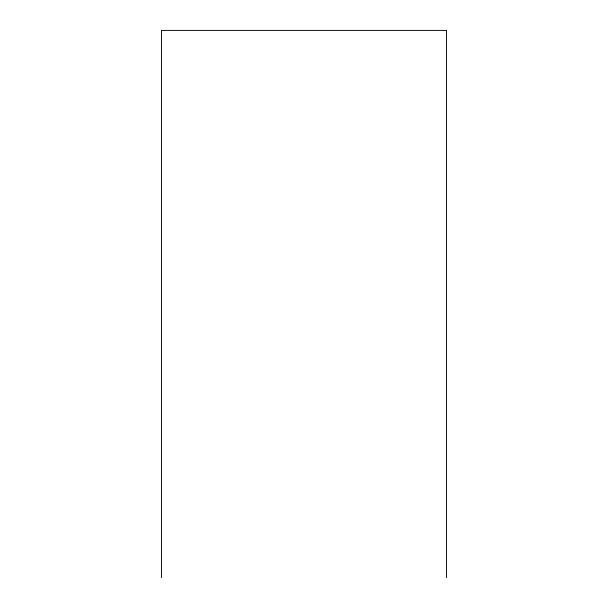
<?xml version="1.0" encoding="UTF-8"?>
<svg xmlns="http://www.w3.org/2000/svg" width="608" height="608" viewBox="0 0 608 608"><rect width="100%" height="100%" fill="white"/><g stroke="black" fill="none" stroke-linecap="round" stroke-linejoin="round"><path stroke-width="0.91" d="M446.508 577.6L446.508 30.4L161.492 30.4L161.492 577.6"/></g></svg>
